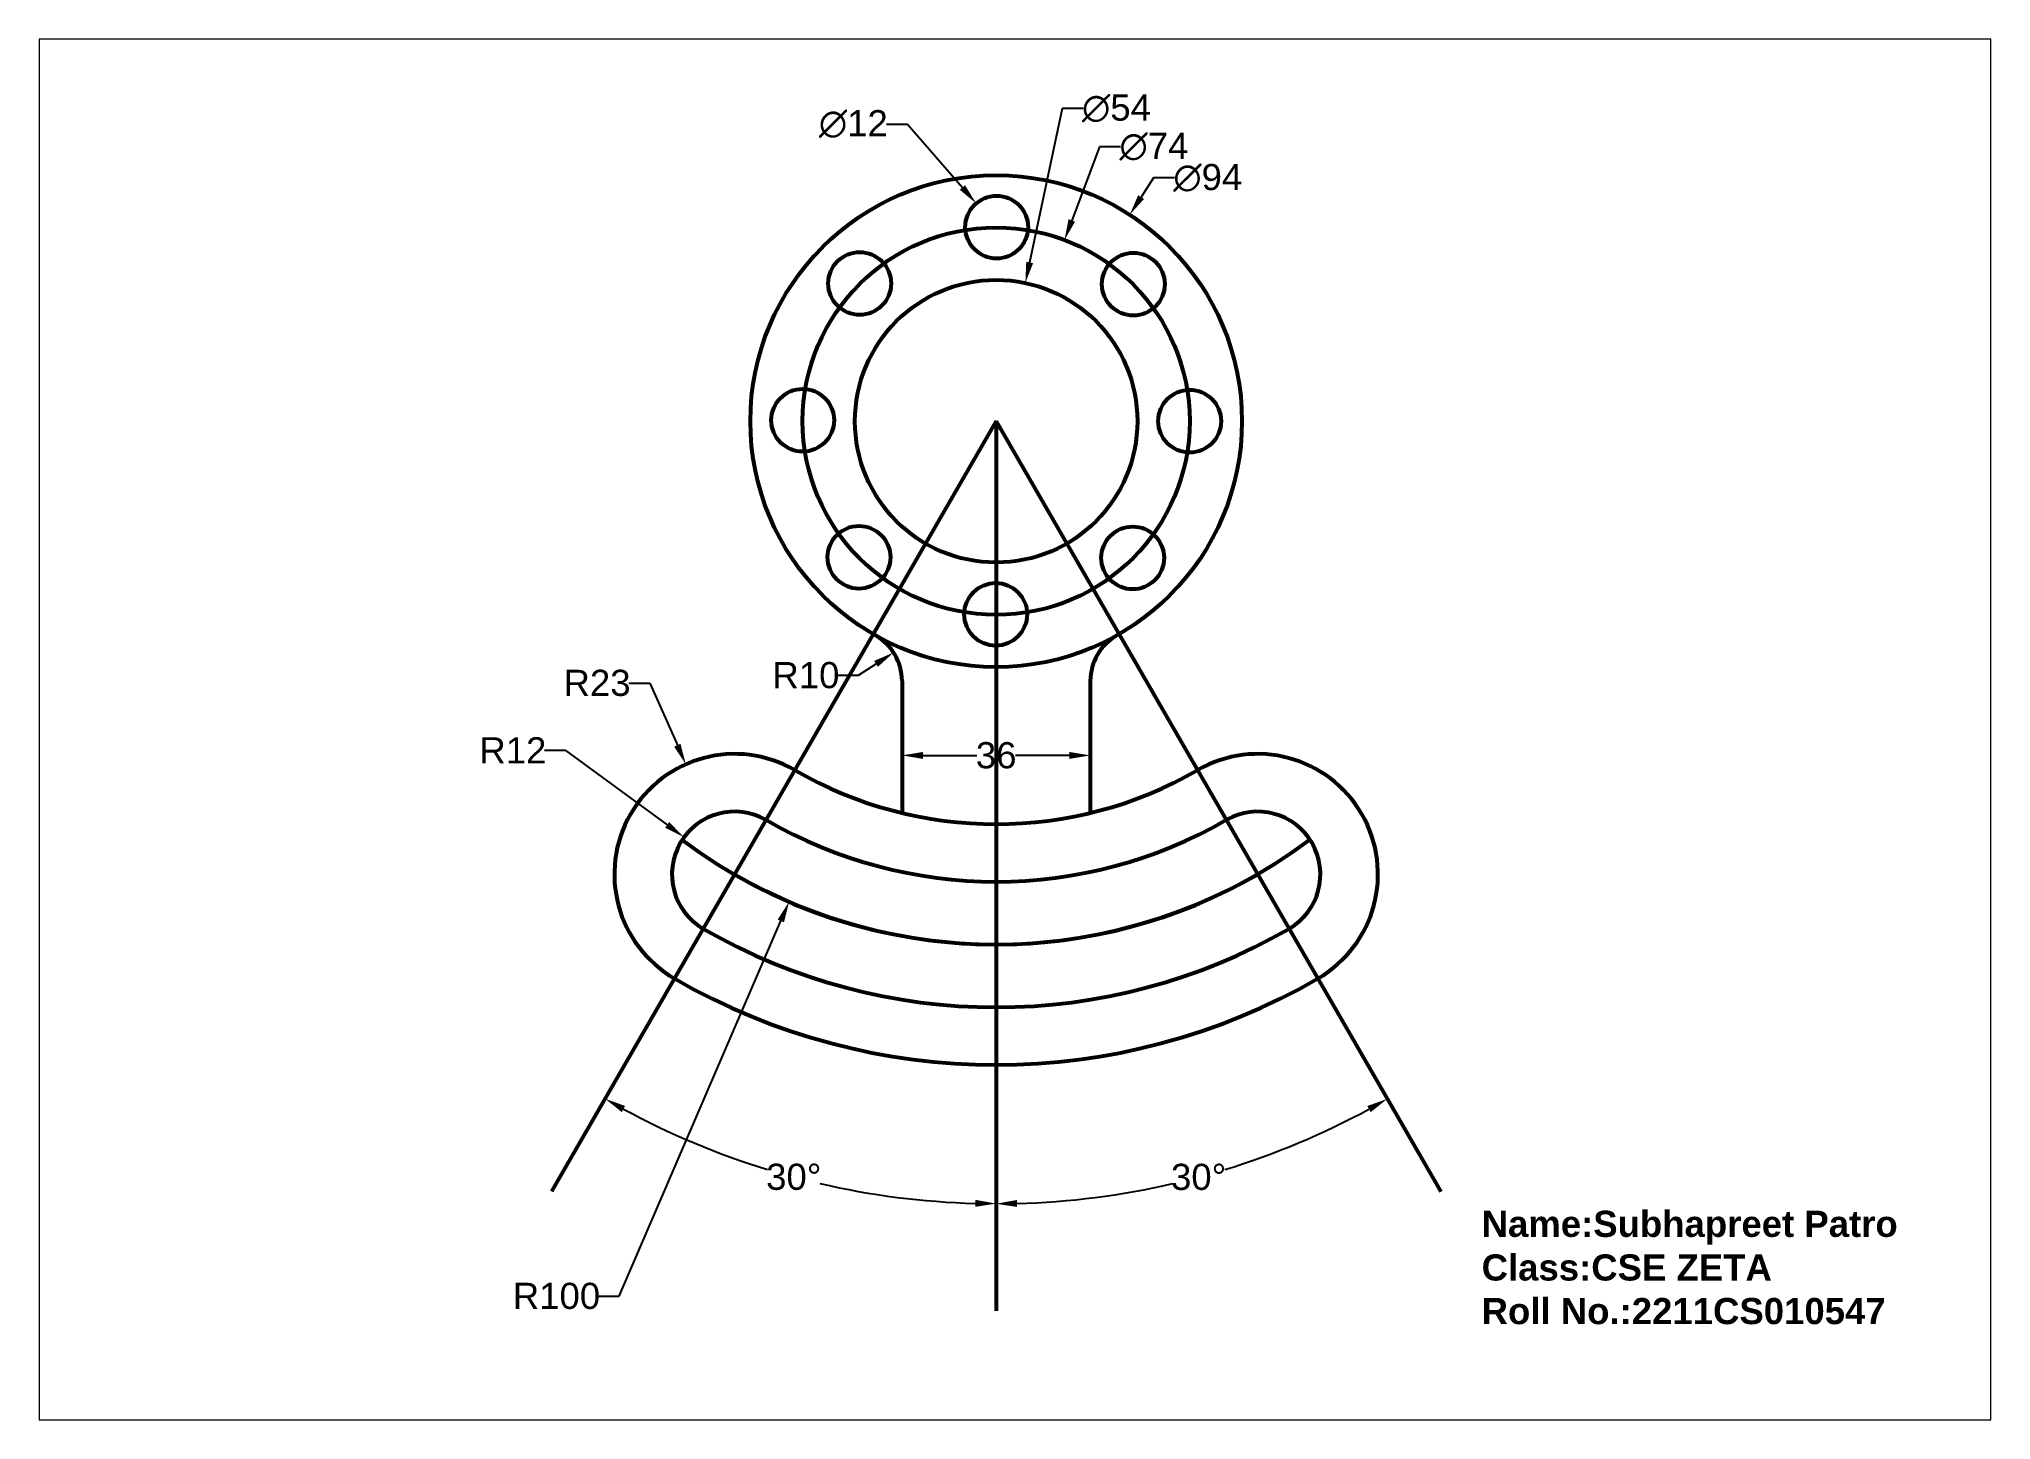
# Paper-space layout 'Layout5' of a CAD drawing. Header units: millimetres. Extents: x 30 to 267, y 21 to 189.
# The model-space entities are those that its viewports show. They can reach past a viewport. Long polylines and large blocks are cut down to what shows.
import ezdxf

# ---------------------------------------------------------------- set-up
doc = ezdxf.new("R2010")
doc.units = ezdxf.units.MM
doc.styles.get("Standard").update_dxf_attribs({"font": 'arial.ttf'})
doc.dimstyles.get("Standard").update_dxf_attribs({"dimtxt": 5, "dimasz": 4, "dimexe": 0.18, "dimexo": 0.0625, "dimgap": 0.09, "dimtad": 0, "dimtih": 1, "dimtoh": 1, "dimdec": 0, "dimzin": 0, "dimdsep": 46, "dimtxsty": 'Standard', "dimcen": 0.09, "dimadec": 0, "dimazin": 0, "dimtfac": 1, "dimtdec": 0, "dimtofl": 0, "dimtmove": 0, "dimatfit": 3, "dimfxl": 1, "dimtolj": 1, "dimtzin": 0, "dimarcsym": 0})

# ---------------------------------------------------------------- blocks, each defined once
blk = doc.blocks.new('*D27')
at = {"color": 0, "lineweight": -2, "transparency": 16777216}
for p, q in [((1500482.55, 368397.05), (1500485.9, 368399.23)), ((1500478.55, 368397.05), (1500482.55, 368397.05))]:
    blk.add_line(p, q, dxfattribs=at)
at = {"color": 0, "lineweight": 53, "transparency": 16777216}
blk.add_solid([(1500485.54, 368399.79), (1500486.27, 368398.67), (1500489.26, 368401.41)], dxfattribs=at)
at = {"layer": 'Defpoints', "color": 0, "lineweight": 53, "transparency": 16777216}
for p in [(1500489.26, 368401.41), (1500480.87, 368395.96)]:
    blk.add_point(p, dxfattribs=at)
at = {"color": 0, "lineweight": 53, "transparency": 16777216, "insert": (1500472.49, 368397.05), "char_height": 5, "attachment_point": 5}
blk.add_mtext('\\A1;R10', dxfattribs=at)
blk = doc.blocks.new('*D28')
at = {"color": 0, "lineweight": -2, "transparency": 16777216}
for p, q in [((1500438.62, 368395.57), (1500442.62, 368395.57)), ((1500442.62, 368395.57), (1500447.91, 368383.68)), ((1500458.78, 368359.01), (1500458.96, 368359.01)), ((1500458.87, 368358.92), (1500458.87, 368359.1))]:
    blk.add_line(p, q, dxfattribs=at)
at = {"color": 0, "lineweight": 53, "transparency": 16777216}
blk.add_solid([(1500448.51, 368383.95), (1500447.3, 368383.41), (1500449.53, 368380.03)], dxfattribs=at)
at = {"layer": 'Defpoints', "color": 0, "lineweight": 53, "transparency": 16777216}
for p in [(1500449.53, 368380.03), (1500458.87, 368359.01)]:
    blk.add_point(p, dxfattribs=at)
at = {"color": 0, "lineweight": 53, "transparency": 16777216, "insert": (1500432.56, 368395.57), "char_height": 5, "attachment_point": 5}
blk.add_mtext('\\A1;R23', dxfattribs=at)
blk = doc.blocks.new('*D29')
at = {"color": 0, "lineweight": -2, "transparency": 16777216}
for p, q in [((1500422.49, 368382.71), (1500426.49, 368382.71)), ((1500426.49, 368382.71), (1500445.96, 368368.46)), ((1500458.78, 368359.01), (1500458.96, 368359.01)), ((1500458.87, 368358.92), (1500458.87, 368359.1))]:
    blk.add_line(p, q, dxfattribs=at)
at = {"color": 0, "lineweight": 53, "transparency": 16777216}
blk.add_solid([(1500446.35, 368369), (1500445.57, 368367.92), (1500449.19, 368366.1)], dxfattribs=at)
at = {"layer": 'Defpoints', "color": 0, "lineweight": 53, "transparency": 16777216}
for p in [(1500449.19, 368366.1), (1500458.87, 368359.01)]:
    blk.add_point(p, dxfattribs=at)
at = {"color": 0, "lineweight": 53, "transparency": 16777216, "insert": (1500416.46, 368382.71), "char_height": 5, "attachment_point": 5}
blk.add_mtext('\\A1;R12', dxfattribs=at)
blk = doc.blocks.new('*D30')
at = {"color": 0, "lineweight": -2, "transparency": 16777216}
for p, q in [((1500508.78, 368445.61), (1500508.96, 368445.61)), ((1500508.87, 368445.52), (1500508.87, 368445.7)), ((1500436.8, 368278.42), (1500467.7, 368350.11)), ((1500432.8, 368278.42), (1500436.8, 368278.42))]:
    blk.add_line(p, q, dxfattribs=at)
at = {"color": 0, "lineweight": 53, "transparency": 16777216}
blk.add_solid([(1500467.09, 368350.37), (1500468.31, 368349.84), (1500469.28, 368353.78)], dxfattribs=at)
at = {"layer": 'Defpoints', "color": 0, "lineweight": 53, "transparency": 16777216}
for p in [(1500508.87, 368445.61), (1500469.28, 368353.78)]:
    blk.add_point(p, dxfattribs=at)
at = {"color": 0, "lineweight": 53, "transparency": 16777216, "insert": (1500424.8, 368278.42), "char_height": 5, "attachment_point": 5}
blk.add_mtext('\\A1;R100', dxfattribs=at)
blk = doc.blocks.new('*D31')
at = {"color": 0, "lineweight": -2, "transparency": 16777216}
for p, q in [((1500490.87, 368395.9), (1500490.87, 368381.56)), ((1500526.87, 368395.9), (1500526.87, 368381.56)), ((1500494.87, 368381.74), (1500505.2, 368381.74)), ((1500522.87, 368381.74), (1500512.54, 368381.74))]:
    blk.add_line(p, q, dxfattribs=at)
at = {"color": 0, "lineweight": 53, "transparency": 16777216}
for points in [[(1500494.87, 368382.4), (1500494.87, 368381.07), (1500490.87, 368381.74)], [(1500522.87, 368382.4), (1500522.87, 368381.07), (1500526.87, 368381.74)]]:
    blk.add_solid(points, dxfattribs=at)
at = {"layer": 'Defpoints', "color": 0, "lineweight": 53, "transparency": 16777216}
for p in [(1500490.87, 368395.96), (1500526.87, 368395.96), (1500526.87, 368381.74)]:
    blk.add_point(p, dxfattribs=at)
at = {"color": 0, "lineweight": 53, "transparency": 16777216, "insert": (1500508.87, 368381.74), "char_height": 5, "attachment_point": 5}
blk.add_mtext('\\A1;36', dxfattribs=at)
blk = doc.blocks.new('*D32')
at = {"color": 0, "lineweight": -2, "transparency": 16777216}
for start, end in [(241.5328, 253.0097), (256.9719, 268.4672)]:
    blk.add_arc((1500508.87, 368445.61), 149.53, start, end, dxfattribs=at)
at = {"color": 0, "lineweight": 53, "transparency": 16777216}
for points in [[(1500437.27, 368313.58), (1500437.92, 368314.75), (1500434.11, 368316.12)], [(1500504.88, 368296.81), (1500504.86, 368295.47), (1500508.87, 368296.09)]]:
    blk.add_solid(points, dxfattribs=at)
at = {"layer": 'Defpoints', "color": 0, "lineweight": 53, "transparency": 16777216}
for p in [(1500508.87, 368445.61), (1500508.87, 368445.61), (1500457.73, 368305.1), (1500423.87, 368298.39), (1500508.87, 368275.61)]:
    blk.add_point(p, dxfattribs=at)
at = {"color": 0, "lineweight": 53, "transparency": 16777216, "insert": (1500470.17, 368301.18), "char_height": 5, "attachment_point": 5}
blk.add_mtext('\\A1;30°', dxfattribs=at)
blk = doc.blocks.new('*D33')
at = {"color": 0, "lineweight": -2, "transparency": 16777216}
for start, end in [(286.99, 298.4675), (271.5325, 283.0284)]:
    blk.add_arc((1500508.87, 368445.61), 149.55, start, end, dxfattribs=at)
at = {"color": 0, "lineweight": 53, "transparency": 16777216}
for points in [[(1500579.83, 368314.73), (1500580.48, 368313.56), (1500583.65, 368316.1)], [(1500512.88, 368295.45), (1500512.86, 368296.78), (1500508.87, 368296.06)]]:
    blk.add_solid(points, dxfattribs=at)
at = {"layer": 'Defpoints', "color": 0, "lineweight": 53, "transparency": 16777216}
for p in [(1500508.87, 368445.61), (1500508.87, 368445.61), (1500560.02, 368305.08), (1500593.87, 368298.39), (1500508.87, 368275.61)]:
    blk.add_point(p, dxfattribs=at)
at = {"color": 0, "lineweight": 53, "transparency": 16777216, "insert": (1500547.58, 368301.16), "char_height": 5, "attachment_point": 5}
blk.add_mtext('\\A1;30°', dxfattribs=at)
blk = doc.blocks.new('*D35')
at = {"color": 0, "lineweight": -2, "transparency": 16777216}
for p, q in [((1500521.48, 368505.38), (1500515.27, 368475.94)), ((1500525.48, 368505.38), (1500521.48, 368505.38)), ((1500508.78, 368445.61), (1500508.96, 368445.61)), ((1500508.87, 368445.52), (1500508.87, 368445.7))]:
    blk.add_line(p, q, dxfattribs=at)
at = {"color": 0, "lineweight": 53, "transparency": 16777216}
blk.add_solid([(1500514.62, 368476.08), (1500515.93, 368475.81), (1500514.45, 368472.03)], dxfattribs=at)
at = {"layer": 'Defpoints', "color": 0, "lineweight": 53, "transparency": 16777216}
for p in [(1500514.45, 368472.03), (1500503.3, 368419.19)]:
    blk.add_point(p, dxfattribs=at)
at = {"color": 0, "lineweight": 53, "transparency": 16777216, "insert": (1500531.87, 368505.38), "char_height": 5, "attachment_point": 5}
blk.add_mtext('\\A1;∅54', dxfattribs=at)
blk = doc.blocks.new('*D36')
at = {"color": 0, "lineweight": -2, "transparency": 16777216}
for p, q in [((1500528.65, 368498.07), (1500523.34, 368483.98)), ((1500532.65, 368498.07), (1500528.65, 368498.07)), ((1500508.78, 368445.61), (1500508.96, 368445.61)), ((1500508.87, 368445.52), (1500508.87, 368445.7))]:
    blk.add_line(p, q, dxfattribs=at)
at = {"color": 0, "lineweight": 53, "transparency": 16777216}
blk.add_solid([(1500522.71, 368484.21), (1500523.96, 368483.74), (1500521.93, 368480.23)], dxfattribs=at)
at = {"layer": 'Defpoints', "color": 0, "lineweight": 53, "transparency": 16777216}
for p in [(1500521.93, 368480.23), (1500495.82, 368410.99)]:
    blk.add_point(p, dxfattribs=at)
at = {"color": 0, "lineweight": 53, "transparency": 16777216, "insert": (1500539.03, 368498.07), "char_height": 5, "attachment_point": 5}
blk.add_mtext('\\A1;∅74', dxfattribs=at)
blk = doc.blocks.new('*D37')
at = {"color": 0, "lineweight": -2, "transparency": 16777216}
for p, q in [((1500538.95, 368492.1), (1500536.58, 368488.43)), ((1500542.95, 368492.1), (1500538.95, 368492.1)), ((1500508.78, 368445.61), (1500508.96, 368445.61)), ((1500508.87, 368445.52), (1500508.87, 368445.7))]:
    blk.add_line(p, q, dxfattribs=at)
at = {"color": 0, "lineweight": 53, "transparency": 16777216}
blk.add_solid([(1500536.02, 368488.79), (1500537.14, 368488.07), (1500534.4, 368485.07)], dxfattribs=at)
at = {"layer": 'Defpoints', "color": 0, "lineweight": 53, "transparency": 16777216}
for p in [(1500534.4, 368485.07), (1500483.34, 368406.15)]:
    blk.add_point(p, dxfattribs=at)
at = {"color": 0, "lineweight": 53, "transparency": 16777216, "insert": (1500549.33, 368492.1), "char_height": 5, "attachment_point": 5}
blk.add_mtext('\\A1;∅94', dxfattribs=at)
blk = doc.blocks.new('*D38')
at = {"color": 0, "lineweight": -2, "transparency": 16777216}
for p, q in [((1500487.92, 368502.39), (1500491.92, 368502.39)), ((1500491.92, 368502.39), (1500502.42, 368490.26)), ((1500508.87, 368482.7), (1500509.05, 368482.7)), ((1500508.96, 368482.61), (1500508.96, 368482.79))]:
    blk.add_line(p, q, dxfattribs=at)
at = {"color": 0, "lineweight": 53, "transparency": 16777216}
blk.add_solid([(1500502.92, 368490.7), (1500501.91, 368489.83), (1500505.04, 368487.24)], dxfattribs=at)
at = {"layer": 'Defpoints', "color": 0, "lineweight": 53, "transparency": 16777216}
for p in [(1500505.04, 368487.24), (1500512.89, 368478.17)]:
    blk.add_point(p, dxfattribs=at)
at = {"color": 0, "lineweight": 53, "transparency": 16777216, "insert": (1500481.56, 368502.39), "char_height": 5, "attachment_point": 5}
blk.add_mtext('\\A1;∅12', dxfattribs=at)
blk = doc.blocks.new('*U68')
at = {"lineweight": 53}
blk.add_circle((0, 0), 6, dxfattribs=at)
blk = doc.blocks.new('*U69')
at = {"color": 0, "linetype": 'ByBlock', "lineweight": -2, "transparency": 16777216}
for p, rotation in [((1500508.96, 368482.7), 90), ((1500482.77, 368471.93), 134.9999999999999), ((1500535.1, 368471.8), 45), ((1500471.87, 368445.79), 180), ((1500482.64, 368419.6), 224.9999999999999), ((1500534.97, 368419.48), 314.9999999999999), ((1500508.78, 368408.7), 270)]:
    blk.add_blockref('*U68', p, dxfattribs=dict(at, rotation=rotation))
blk.add_blockref('*U68', (1500545.87, 368445.61), dxfattribs=at)

msp = doc.modelspace()

# ---------------------------------------------------------------- linework, layer by layer
at = {"lineweight": 53}
for p, q in [((1500508.87, 368445.61), (1500423.87, 368298.39)), ((1500508.87, 368445.61), (1500508.87, 368275.61)), ((1500508.87, 368445.61), (1500593.87, 368298.39)), ((1500490.87, 368395.96), (1500490.87, 368370.75)), ((1500526.87, 368395.96), (1500526.87, 368370.75))]:
    msp.add_line(p, q, dxfattribs=at)
for radius in [47, 37, 27]:
    msp.add_circle((1500508.87, 368445.61), radius, dxfattribs=at)
for centre, radius, start, end in [((1500480.87, 368395.96), 10, 0, 60.5787), ((1500536.87, 368395.96), 10, 119.4213, 180), ((1500458.87, 368359.01), 23, 60, 240), ((1500558.87, 368359.01), 23, 300, 120), ((1500508.87, 368445.61), 77, 240, 300), ((1500458.87, 368359.01), 12, 60, 240), ((1500508.87, 368445.61), 88, 240, 300), ((1500558.87, 368359.01), 12, 300, 120), ((1500508.78, 368445.61), 100, 233.1636, 306.9227), ((1500508.87, 368445.61), 100, 240, 300), ((1500508.87, 368445.61), 112, 240, 300), ((1500508.87, 368445.61), 123, 240, 300)]:
    msp.add_arc(centre, radius, start, end, dxfattribs=at)

# ---------------------------------------------------------------- block references
msp.add_blockref('*U69', (0, 0), dxfattribs=at)

# ---------------------------------------------------------------- texts
at = {"lineweight": 53, "insert": (1500601.69, 368294.72), "char_height": 5, "attachment_point": 1}
msp.add_mtext_dynamic_manual_height_columns('{\\fArial|b1|i0|c0|p34;Name:Subhapreet Patro\\PClass:CSE ZETA\\PRoll No.:2211CS010547}', width=80.526, gutter_width=25, heights=[0], dxfattribs=at)

# ---------------------------------------------------------------- dimensions: what is measured, and where the dimension line sits
at = {"lineweight": 53}
for p1, p2, picture, middle in [((1500503.3, 368419.19), (1500514.45, 368472.03), '*D35', (1500531.87, 368505.38)), ((1500512.89, 368478.17), (1500505.04, 368487.24), '*D38', (1500481.56, 368502.39)), ((1500495.82, 368410.99), (1500521.93, 368480.23), '*D36', (1500539.03, 368498.07)), ((1500483.34, 368406.15), (1500534.4, 368485.07), '*D37', (1500549.33, 368492.1))]:
    dim = msp.add_diameter_dim_2p(p1=p1, p2=p2, dimstyle='Standard', dxfattribs=at)
    dim.commit()
    dim.dimension.update_dxf_attribs({"geometry": picture, "text_midpoint": middle, "dimtype": 163})
for center, mpoint, picture, middle in [((1500508.87, 368445.61), (1500469.28, 368353.78), '*D30', (1500424.8, 368278.42)), ((1500458.87, 368359.01), (1500449.53, 368380.03), '*D28', (1500432.56, 368395.57)), ((1500480.87, 368395.96), (1500489.26, 368401.41), '*D27', (1500472.49, 368397.05)), ((1500458.87, 368359.01), (1500449.19, 368366.1), '*D29', (1500416.46, 368382.71))]:
    dim = msp.add_radius_dim(center=center, mpoint=mpoint, dimstyle='Standard', dxfattribs=at)
    dim.commit()
    dim.dimension.update_dxf_attribs({"geometry": picture, "text_midpoint": middle, "dimtype": 164})
for base, line1, line2, picture, middle in [((1500457.73, 368305.1), ((1500508.87, 368445.61), (1500508.87, 368275.61)), ((1500508.87, 368445.61), (1500423.87, 368298.39)), '*D32', (1500470.17, 368301.18)), ((1500560.02, 368305.08), ((1500508.87, 368445.61), (1500593.87, 368298.39)), ((1500508.87, 368445.61), (1500508.87, 368275.61)), '*D33', (1500547.58, 368301.16))]:
    dim = msp.add_angular_dim_2l(base=base, line1=line1, line2=line2, dimstyle='Standard', dxfattribs=at)
    dim.commit()
    dim.dimension.update_dxf_attribs({"geometry": picture, "text_midpoint": middle})
dim = msp.add_linear_dim(base=(1500526.87, 368381.74), p1=(1500490.87, 368395.96), p2=(1500526.87, 368395.96), dimstyle='Standard', dxfattribs=at)
dim.commit()
dim.dimension.update_dxf_attribs({"geometry": '*D31', "text_midpoint": (1500508.87, 368381.74)})

psp = doc.layouts.new('Layout5')

# ---------------------------------------------------------------- viewports
at = {"layer": '0', "lineweight": 40}
psp.add_viewport(center=(148.5, 105), size=(237.6, 168), view_center_point=(1500512.47, 368386.69), view_height=263.89, dxfattribs=at)

doc.saveas('drawing.dxf')
